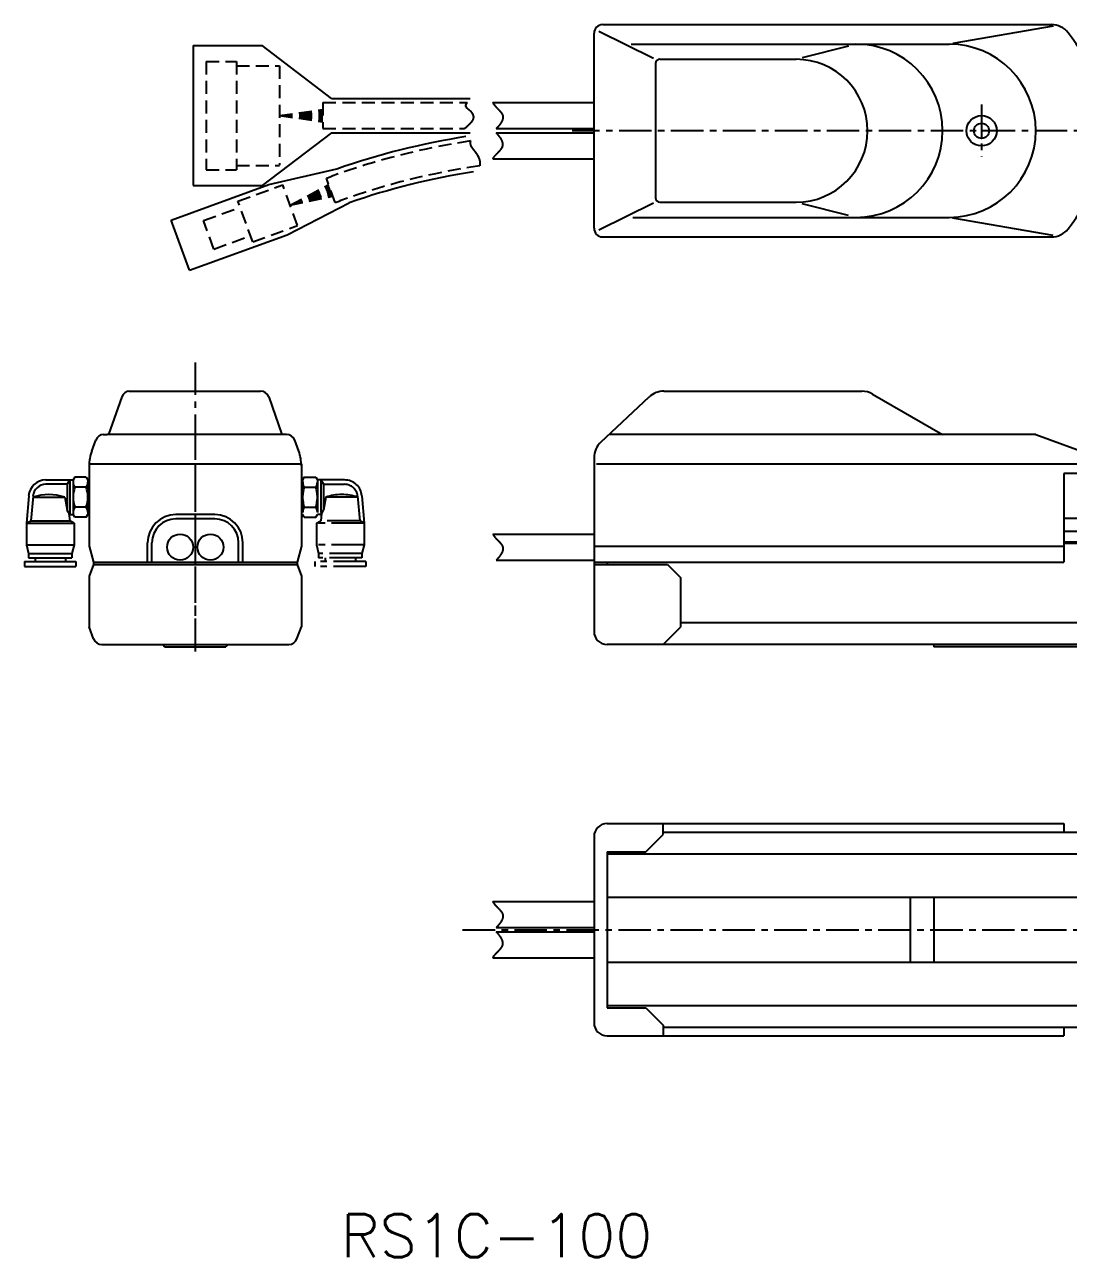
# Model space of a CAD drawing. Extents: x -763 to -203, y 197 to 499.
# Drawn here: x -763.3 to -522.3, y 197.1 to 481.7 of the extents above; entities that cross this region are included whole.
import ezdxf

# ---------------------------------------------------------------- set-up
doc = ezdxf.new("R2010")
doc.units = 0
for name, pattern in [('CENTER', [12, 7.5, -1.5, 1.5, -1.5]), ('CONTINOUS', [0]), ('DASHED', [4.5, 3, -1.5]), ('PHANTOM', [15, 7.5, -1.5, 1.5, -1.5, 1.5, -1.5])]:
    doc.linetypes.add(name, pattern=pattern)
doc.layers.get('0').update_dxf_attribs({"linetype": 'CONTINUOUS'})
doc.layers.add('CENTER', color=1, linetype='CENTER')
doc.styles.get("Standard").update_dxf_attribs({"font": 'txt.shx'})

msp = doc.modelspace()

# ---------------------------------------------------------------- linework, layer by layer
at = {"color": 7, "linetype": 'CONTINOUS'}
for p, q in [((-629.81, 481.73), (-526.21, 481.73)), ((-525.78, 481.41), (-548.91, 477.39)), ((-631.81, 434.73), (-631.81, 479.73)), ((-618.04, 473.93), (-630.66, 480.15)), ((-724.41, 476.89), (-724.41, 444.57)), ((-724.41, 476.89), (-708.41, 476.89)), ((-692.41, 464.69), (-708.41, 476.89)), ((-623.21, 477.23), (-549.79, 477.23)), ((-573.02, 476.8), (-583.73, 474.08)), ((-617.63, 472.73), (-617.63, 441.73)), ((-616.63, 473.73), (-585.13, 473.73)), ((-692.41, 464.69), (-660.41, 464.69)), ((-655.17, 463.73), (-631.81, 463.73)), ((-692.41, 456.77), (-708.41, 444.57)), ((-692.41, 456.77), (-660.41, 456.77)), ((-654.38, 457.73), (-631.81, 457.73)), ((-654.38, 456.73), (-631.81, 456.73)), ((-655.17, 450.73), (-631.81, 450.73)), ((-706.92, 444.81), (-691.2, 448.41)), ((-729.47, 436.6), (-706.92, 444.81)), ((-724.41, 444.57), (-708.41, 444.57)), ((-702.71, 433.24), (-688.35, 440.59)), ((-618.07, 440.51), (-630.66, 434.31)), ((-616.63, 440.73), (-585.13, 440.73)), ((-573.02, 437.66), (-583.73, 440.38)), ((-725.26, 425.03), (-729.47, 436.6)), ((-622.87, 437.23), (-549.79, 437.23)), ((-525.78, 433.05), (-548.91, 437.08)), ((-725.26, 425.03), (-702.71, 433.24)), ((-629.81, 432.73), (-526.21, 432.73)), ((-740.87, 395.78), (-743.9, 387.12)), ((-739.22, 397.12), (-708.82, 397.12)), ((-706.93, 395.78), (-703.9, 387.12)), ((-630.22, 385.38), (-619.07, 395.77)), ((-615.66, 397.12), (-569.97, 397.12)), ((-567.47, 396.45), (-551.31, 387.12)), ((-745.18, 387.12), (-744.26, 387.12)), ((-702.8, 387.12), (-744.26, 387.12)), ((-529.79, 387.12), (-628.35, 387.12)), ((-529.79, 387.12), (-516.28, 382.2)), ((-747.8, 383.28), (-746.88, 385.8)), ((-700, 383.28), (-700.92, 385.8)), ((-631.81, 381.72), (-631.81, 357.12)), ((-748.4, 380.35), (-699.4, 380.35)), ((-748.4, 380.35), (-748.4, 361.35)), ((-699.4, 380.35), (-699.4, 361.35)), ((-631.26, 380.35), (-516.06, 380.35)), ((-758.39, 376.62), (-752.1, 376.62)), ((-752.9, 376.62), (-753.48, 375.62)), ((-752.9, 376.62), (-752.9, 368.62)), ((-751.74, 377.24), (-752.1, 376.62)), ((-752.1, 376.62), (-752.1, 368.62)), ((-749.06, 377.24), (-751.74, 377.24)), ((-749.06, 377.24), (-748.7, 376.62)), ((-748.4, 376.62), (-748.7, 376.62)), ((-748.7, 376.62), (-748.7, 368.62)), ((-523.31, 378.12), (-523.31, 357.62)), ((-330.81, 378.12), (-523.31, 378.12)), ((-762.37, 372.95), (-762.9, 366.62)), ((-761.37, 372.89), (-761.9, 367.2)), ((-753.48, 375.62), (-758.39, 375.62)), ((-753.48, 375.62), (-753.48, 369.62)), ((-749.06, 374.93), (-751.74, 374.93)), ((-761.4, 372.62), (-754.05, 372.62)), ((-754.05, 372.62), (-753.48, 369.62)), ((-749.06, 370.31), (-751.74, 370.31)), ((-762.9, 366.62), (-761.9, 367.2)), ((-761.9, 367.2), (-752.9, 367.2)), ((-752.9, 368.62), (-753.48, 369.62)), ((-753.06, 368.89), (-752.9, 367.2)), ((-752.9, 368.62), (-752.1, 368.62)), ((-751.9, 366.62), (-752.9, 367.2)), ((-751.74, 368), (-752.1, 368.62)), ((-749.06, 368), (-751.74, 368)), ((-749.06, 368), (-748.7, 368.62)), ((-748.4, 368.62), (-748.7, 368.62)), ((-719.4, 368.62), (-728.4, 368.62)), ((-719.4, 367.62), (-728.4, 367.62)), ((-523.31, 367.82), (-330.81, 367.82)), ((-762.9, 366.62), (-751.9, 366.62)), ((-762.9, 366.62), (-762.9, 361.62)), ((-751.9, 366.62), (-751.9, 361.62)), ((-523.31, 364.82), (-330.81, 364.82)), ((-762.9, 361.62), (-751.9, 361.62)), ((-762.9, 361.62), (-762.4, 359.62)), ((-751.9, 361.62), (-752.4, 359.62)), ((-734.9, 357.62), (-734.9, 362.12)), ((-733.9, 357.62), (-733.9, 362.12)), ((-713.9, 357.62), (-713.9, 362.12)), ((-712.9, 357.62), (-712.9, 362.12)), ((-655.17, 364.12), (-631.81, 364.12)), ((-655.17, 364.12), (-631.81, 364.12)), ((-523.31, 362.32), (-330.81, 362.32)), ((-523.31, 362.03), (-330.81, 362.03)), ((-762.4, 359.62), (-752.4, 359.62)), ((-762.4, 359.62), (-762.4, 358.62)), ((-762.4, 358.62), (-752.4, 358.62)), ((-760.9, 358.62), (-760.9, 357.82)), ((-753.9, 358.62), (-753.9, 357.82)), ((-752.4, 359.62), (-752.4, 358.62)), ((-748.4, 361.35), (-747.4, 357.62)), ((-748.4, 361.35), (-747.4, 357.62)), ((-699.4, 361.35), (-700.4, 357.62)), ((-699.4, 361.35), (-700.4, 357.62)), ((-631.81, 361.35), (-523.31, 361.35)), ((-763.3, 357.82), (-751.5, 357.82)), ((-763.3, 357.82), (-763.3, 356.62)), ((-763.3, 356.62), (-751.5, 356.62)), ((-751.5, 357.82), (-751.5, 356.62)), ((-747.4, 357.12), (-748.4, 354.37)), ((-747.4, 357.62), (-700.4, 357.62)), ((-747.4, 357.62), (-747.4, 357.12)), ((-747.4, 357.12), (-700.4, 357.12)), ((-700.4, 357.62), (-700.4, 357.12)), ((-700.4, 357.12), (-699.4, 354.37)), ((-654.38, 358.12), (-631.81, 358.12)), ((-654.38, 358.12), (-631.81, 358.12)), ((-631.81, 357.62), (-523.31, 357.62)), ((-631.81, 357.12), (-631.81, 341.62)), ((-631.81, 357.12), (-614.81, 357.12)), ((-628.81, 357.62), (-628.81, 357.12)), ((-614.81, 357.12), (-611.81, 354.12)), ((-748.4, 354.37), (-748.4, 342.74)), ((-699.4, 354.37), (-699.4, 342.74)), ((-611.81, 354.12), (-611.81, 342.62)), ((-747.38, 339.93), (-748.4, 342.74)), ((-700.42, 339.93), (-699.4, 342.74)), ((-615.81, 338.62), (-611.81, 342.62)), ((-330.81, 343.62), (-611.81, 343.62)), ((-745.5, 338.62), (-702.3, 338.62)), ((-731, 338.12), (-731.4, 338.52)), ((-731, 338.12), (-716.8, 338.12)), ((-716.4, 338.52), (-716.8, 338.12)), ((-716.4, 338.62), (-716.4, 338.52)), ((-330.81, 338.62), (-628.81, 338.62)), ((-553.31, 338.64), (-553.31, 338.12)), ((-318.31, 338.12), (-553.31, 338.12)), ((-628.81, 297.28), (-523.31, 297.28)), ((-615.81, 294.78), (-615.81, 297.28)), ((-523.31, 297.28), (-523.31, 295.28)), ((-631.81, 294.28), (-631.81, 251.28)), ((-619.81, 290.78), (-615.81, 294.78)), ((-615.81, 295.28), (-330.81, 295.28)), ((-611.81, 295.28), (-330.81, 295.28)), ((-628.81, 290.78), (-628.81, 254.78)), ((-628.81, 290.78), (-619.81, 290.78)), ((-628.81, 290.28), (-318.31, 290.28)), ((-655.17, 279.28), (-631.81, 279.28)), ((-628.81, 280.28), (-318.31, 280.28)), ((-628.81, 280.28), (-628.81, 265.28)), ((-558.81, 280.28), (-558.81, 265.28)), ((-553.31, 280.28), (-553.31, 265.28)), ((-654.38, 273.28), (-631.81, 273.28)), ((-654.38, 272.28), (-631.81, 272.28)), ((-655.17, 266.28), (-631.81, 266.28)), ((-628.81, 265.28), (-318.31, 265.28)), ((-628.81, 255.28), (-318.31, 255.28)), ((-628.81, 254.78), (-619.81, 254.78)), ((-619.81, 254.78), (-615.81, 250.78)), ((-615.81, 250.78), (-615.81, 248.28)), ((-628.81, 248.28), (-611.81, 248.28)), ((-615.81, 250.28), (-330.81, 250.28)), ((-611.81, 250.28), (-330.81, 250.28)), ((-611.81, 248.28), (-523.31, 248.28)), ((-523.31, 250.28), (-523.31, 248.28))]:
    msp.add_line(p, q, dxfattribs=at)
at = {"color": 3, "linetype": 'DASHED'}
for p, q in [((-721.41, 473.23), (-721.41, 448.23)), ((-721.41, 473.23), (-714.41, 473.23)), ((-714.41, 473.23), (-714.41, 448.23)), ((-714.41, 472.23), (-704.41, 472.23)), ((-704.41, 472.23), (-704.41, 449.27)), ((-704.41, 460.73), (-694.41, 462.14)), ((-704.41, 460.73), (-694.41, 461.78)), ((-704.41, 460.73), (-694.41, 461.43)), ((-704.41, 460.73), (-694.41, 461.08)), ((-694.41, 463.73), (-661.14, 463.73)), ((-694.41, 463.73), (-694.41, 457.73)), ((-704.41, 460.73), (-694.41, 460.73)), ((-704.41, 460.73), (-694.41, 459.68)), ((-704.41, 460.73), (-694.41, 460.03)), ((-704.41, 460.73), (-694.41, 460.38)), ((-704.41, 460.73), (-694.41, 459.33)), ((-694.41, 457.73), (-661.7, 457.73)), ((-721.41, 448.23), (-714.41, 448.23)), ((-714.41, 449.23), (-704.41, 449.23)), ((-714.04, 440.99), (-703.7, 444.75)), ((-700.28, 435.35), (-703.7, 444.75)), ((-701.99, 440.05), (-693.08, 444.79)), ((-701.99, 440.05), (-692.96, 444.46)), ((-701.99, 440.05), (-692.84, 444.13)), ((-693.62, 446.29), (-692.52, 446.69)), ((-691.57, 440.65), (-693.62, 446.29)), ((-701.99, 440.05), (-692.72, 443.8)), ((-701.99, 440.05), (-692.6, 443.47)), ((-701.99, 440.05), (-692.48, 443.14)), ((-701.99, 440.05), (-692.36, 442.81)), ((-701.99, 440.05), (-692.24, 442.48)), ((-701.99, 440.05), (-692.12, 442.15)), ((-721.98, 436.5), (-713.53, 439.58)), ((-710.62, 431.59), (-714.04, 440.99)), ((-691.57, 440.65), (-690.47, 441.05)), ((-719.59, 429.92), (-721.98, 436.5)), ((-719.59, 429.92), (-711.13, 433)), ((-710.62, 431.59), (-700.28, 435.35))]:
    msp.add_line(p, q, dxfattribs=at)
at = {"color": 3, "linetype": 'PHANTOM'}
for p, q in [((-699.4, 376.62), (-699.1, 376.62)), ((-698.74, 377.24), (-699.1, 376.62)), ((-699.1, 376.62), (-699.1, 368.62)), ((-698.74, 377.24), (-696.06, 377.24)), ((-696.06, 377.24), (-695.7, 376.62)), ((-689.41, 376.62), (-695.7, 376.62)), ((-695.7, 376.62), (-695.7, 368.62)), ((-694.9, 376.62), (-694.32, 375.62)), ((-694.9, 376.62), (-694.9, 368.62)), ((-698.74, 374.93), (-696.06, 374.93)), ((-694.32, 375.62), (-694.32, 369.62)), ((-694.32, 375.62), (-689.41, 375.62)), ((-686.42, 372.89), (-685.9, 367.2)), ((-685.43, 372.95), (-684.9, 366.62)), ((-698.74, 370.31), (-696.06, 370.31)), ((-693.75, 372.62), (-694.32, 369.62)), ((-686.4, 372.62), (-693.75, 372.62)), ((-699.4, 368.62), (-699.1, 368.62)), ((-698.74, 368), (-699.1, 368.62)), ((-698.74, 368), (-696.06, 368)), ((-696.06, 368), (-695.7, 368.62)), ((-695.9, 366.62), (-694.9, 367.2)), ((-694.9, 368.62), (-695.7, 368.62)), ((-694.9, 368.62), (-694.32, 369.62)), ((-694.74, 368.89), (-694.9, 367.2)), ((-685.9, 367.2), (-694.9, 367.2)), ((-684.9, 366.62), (-685.9, 367.2)), ((-684.9, 366.62), (-695.9, 366.62)), ((-695.9, 366.62), (-695.9, 361.62)), ((-684.9, 366.62), (-684.9, 361.62)), ((-684.9, 361.62), (-695.9, 361.62)), ((-695.9, 361.62), (-695.4, 359.62)), ((-684.9, 361.62), (-685.4, 359.62)), ((-685.4, 359.62), (-695.4, 359.62)), ((-695.4, 359.62), (-695.4, 358.62)), ((-685.4, 358.62), (-695.4, 358.62)), ((-693.9, 358.62), (-693.9, 357.82)), ((-686.9, 358.62), (-686.9, 357.82)), ((-685.4, 359.62), (-685.4, 358.62)), ((-696.3, 357.82), (-696.3, 356.62)), ((-684.5, 357.82), (-696.3, 357.82)), ((-684.5, 356.62), (-696.3, 356.62)), ((-684.5, 357.82), (-684.5, 356.62))]:
    msp.add_line(p, q, dxfattribs=at)
at = {"color": 7}
for points in [[(-661.14, 463.73, 0), (-661.15, 463.71, 0), (-661.17, 463.69, 0), (-661.19, 463.67, 0), (-661.2, 463.65, 0), (-661.22, 463.63, 0), (-661.24, 463.61, 0), (-661.25, 463.58, 0), (-661.27, 463.56, 0), (-661.28, 463.54, 0), (-661.3, 463.51, 0), (-661.31, 463.49, 0), (-661.33, 463.47, 0), (-661.34, 463.44, 0), (-661.35, 463.42, 0), (-661.36, 463.4, 0), (-661.38, 463.37, 0), (-661.39, 463.35, 0), (-661.4, 463.32, 0), (-661.41, 463.3, 0), (-661.42, 463.27, 0), (-661.43, 463.25, 0), (-661.43, 463.22, 0), (-661.44, 463.2, 0), (-661.45, 463.18, 0), (-661.45, 463.15, 0), (-661.46, 463.13, 0), (-661.46, 463.1, 0), (-661.46, 463.08, 0), (-661.47, 463.06, 0), (-661.47, 463.03, 0), (-661.47, 463.01, 0), (-661.46, 462.99, 0), (-661.46, 462.96, 0), (-661.46, 462.94, 0), (-661.45, 462.92, 0), (-661.45, 462.9, 0), (-661.44, 462.88, 0), (-661.43, 462.86, 0), (-661.43, 462.83, 0), (-661.42, 462.81, 0), (-661.41, 462.79, 0), (-661.4, 462.77, 0), (-661.39, 462.75, 0), (-661.37, 462.73, 0), (-661.36, 462.71, 0), (-661.35, 462.69, 0), (-661.33, 462.67, 0), (-661.32, 462.65, 0), (-661.3, 462.63, 0), (-661.29, 462.62, 0), (-661.27, 462.6, 0), (-661.25, 462.58, 0), (-661.24, 462.56, 0), (-661.22, 462.54, 0), (-661.2, 462.52, 0), (-661.18, 462.5, 0), (-661.16, 462.49, 0), (-661.14, 462.47, 0), (-661.12, 462.45, 0), (-661.1, 462.43, 0), (-661.08, 462.41, 0), (-661.05, 462.39, 0), (-661.03, 462.38, 0), (-661.01, 462.36, 0), (-660.99, 462.34, 0), (-660.97, 462.32, 0), (-660.94, 462.3, 0), (-660.92, 462.29, 0), (-660.9, 462.27, 0), (-660.88, 462.25, 0), (-660.85, 462.23, 0), (-660.83, 462.21, 0), (-660.8, 462.19, 0), (-660.78, 462.18, 0), (-660.76, 462.16, 0), (-660.74, 462.14, 0), (-660.71, 462.12, 0), (-660.69, 462.1, 0), (-660.67, 462.08, 0), (-660.64, 462.06, 0), (-660.62, 462.04, 0), (-660.6, 462.02, 0), (-660.58, 462, 0), (-660.55, 461.98, 0), (-660.53, 461.96, 0), (-660.51, 461.94, 0), (-660.49, 461.92, 0), (-660.47, 461.9, 0), (-660.44, 461.88, 0), (-660.42, 461.86, 0), (-660.4, 461.84, 0), (-660.38, 461.82, 0), (-660.36, 461.8, 0), (-660.34, 461.78, 0), (-660.32, 461.76, 0), (-660.3, 461.74, 0), (-660.28, 461.72, 0), (-660.26, 461.69, 0), (-660.24, 461.67, 0), (-660.23, 461.65, 0), (-660.21, 461.63, 0), (-660.19, 461.61, 0), (-660.17, 461.59, 0), (-660.15, 461.56, 0), (-660.14, 461.54, 0), (-660.12, 461.52, 0), (-660.1, 461.5, 0), (-660.09, 461.47, 0), (-660.07, 461.45, 0), (-660.05, 461.43, 0), (-660.04, 461.41, 0), (-660.02, 461.38, 0), (-660.01, 461.36, 0), (-659.99, 461.34, 0), (-659.98, 461.32, 0), (-659.96, 461.29, 0), (-659.95, 461.27, 0), (-659.93, 461.25, 0), (-659.92, 461.22, 0), (-659.91, 461.2, 0), (-659.89, 461.18, 0), (-659.88, 461.15, 0), (-659.87, 461.13, 0), (-659.86, 461.11, 0), (-659.85, 461.08, 0), (-659.84, 461.06, 0), (-659.83, 461.04, 0), (-659.82, 461.01, 0), (-659.8, 460.99, 0), (-659.79, 460.96, 0), (-659.78, 460.94, 0), (-659.78, 460.92, 0), (-659.77, 460.89, 0), (-659.76, 460.87, 0), (-659.75, 460.85, 0), (-659.74, 460.82, 0), (-659.74, 460.8, 0), (-659.73, 460.77, 0), (-659.72, 460.75, 0), (-659.72, 460.73, 0), (-659.71, 460.7, 0), (-659.71, 460.68, 0), (-659.7, 460.65, 0), (-659.7, 460.63, 0), (-659.69, 460.61, 0), (-659.69, 460.58, 0), (-659.68, 460.56, 0), (-659.68, 460.53, 0), (-659.68, 460.51, 0), (-659.68, 460.49, 0), (-659.67, 460.46, 0), (-659.67, 460.44, 0), (-659.67, 460.41, 0), (-659.67, 460.39, 0), (-659.67, 460.37, 0), (-659.67, 460.34, 0), (-659.67, 460.32, 0), (-659.67, 460.29, 0), (-659.68, 460.27, 0), (-659.68, 460.25, 0), (-659.68, 460.22, 0), (-659.68, 460.2, 0), (-659.69, 460.18, 0), (-659.69, 460.15, 0), (-659.7, 460.13, 0), (-659.7, 460.1, 0), (-659.71, 460.08, 0), (-659.71, 460.06, 0), (-659.72, 460.04, 0), (-659.72, 460.01, 0), (-659.73, 459.99, 0), (-659.74, 459.96, 0), (-659.75, 459.94, 0), (-659.75, 459.92, 0), (-659.76, 459.89, 0), (-659.77, 459.87, 0), (-659.78, 459.85, 0), (-659.79, 459.83, 0), (-659.8, 459.8, 0), (-659.81, 459.78, 0), (-659.82, 459.76, 0), (-659.83, 459.74, 0), (-659.84, 459.71, 0), (-659.85, 459.69, 0), (-659.86, 459.67, 0), (-659.88, 459.64, 0), (-659.89, 459.62, 0), (-659.9, 459.6, 0), (-659.91, 459.58, 0), (-659.93, 459.55, 0), (-659.94, 459.53, 0), (-659.95, 459.51, 0), (-659.97, 459.49, 0), (-659.98, 459.46, 0), (-659.99, 459.44, 0), (-660.01, 459.42, 0), (-660.02, 459.4, 0), (-660.04, 459.38, 0), (-660.05, 459.36, 0), (-660.07, 459.33, 0), (-660.09, 459.31, 0), (-660.1, 459.29, 0), (-660.12, 459.27, 0), (-660.13, 459.25, 0), (-660.15, 459.23, 0), (-660.17, 459.2, 0), (-660.18, 459.18, 0), (-660.2, 459.16, 0), (-660.22, 459.14, 0), (-660.24, 459.12, 0), (-660.25, 459.1, 0), (-660.27, 459.08, 0), (-660.29, 459.06, 0), (-660.31, 459.04, 0), (-660.33, 459.02, 0), (-660.34, 459, 0), (-660.36, 458.98, 0), (-660.38, 458.95, 0), (-660.4, 458.94, 0), (-660.42, 458.92, 0), (-660.43, 458.89, 0), (-660.45, 458.88, 0), (-660.47, 458.86, 0), (-660.49, 458.83, 0), (-660.51, 458.81, 0), (-660.53, 458.8, 0), (-660.55, 458.78, 0), (-660.57, 458.76, 0), (-660.59, 458.74, 0), (-660.61, 458.72, 0), (-660.62, 458.7, 0), (-660.64, 458.68, 0), (-660.66, 458.66, 0), (-660.68, 458.64, 0), (-660.7, 458.62, 0), (-660.72, 458.6, 0), (-660.74, 458.58, 0), (-660.76, 458.57, 0), (-660.78, 458.55, 0), (-660.8, 458.53, 0), (-660.82, 458.51, 0), (-660.84, 458.49, 0), (-660.86, 458.48, 0), (-660.88, 458.46, 0), (-660.89, 458.44, 0), (-660.91, 458.42, 0), (-660.93, 458.4, 0), (-660.95, 458.39, 0), (-660.97, 458.37, 0), (-660.99, 458.35, 0), (-661.01, 458.33, 0), (-661.03, 458.32, 0), (-661.05, 458.3, 0), (-661.07, 458.28, 0), (-661.08, 458.26, 0), (-661.1, 458.25, 0), (-661.12, 458.23, 0), (-661.14, 458.21, 0), (-661.16, 458.2, 0), (-661.18, 458.18, 0), (-661.2, 458.16, 0), (-661.22, 458.14, 0), (-661.24, 458.13, 0), (-661.25, 458.11, 0), (-661.27, 458.1, 0), (-661.29, 458.08, 0), (-661.31, 458.06, 0), (-661.33, 458.04, 0), (-661.35, 458.03, 0), (-661.37, 458.01, 0), (-661.39, 458, 0), (-661.41, 457.98, 0), (-661.43, 457.96, 0), (-661.45, 457.94, 0), (-661.47, 457.93, 0), (-661.49, 457.91, 0), (-661.5, 457.89, 0), (-661.52, 457.88, 0), (-661.54, 457.86, 0), (-661.56, 457.85, 0), (-661.58, 457.83, 0), (-661.6, 457.81, 0), (-661.62, 457.8, 0), (-661.64, 457.78, 0), (-661.66, 457.76, 0), (-661.68, 457.75, 0), (-661.7, 457.73, 0)], [(-655.17, 463.73, 0), (-655.15, 463.69, 0), (-655.13, 463.65, 0), (-655.11, 463.61, 0), (-655.08, 463.57, 0), (-655.06, 463.53, 0), (-655.04, 463.49, 0), (-655.01, 463.45, 0), (-654.99, 463.41, 0), (-654.96, 463.38, 0), (-654.94, 463.34, 0), (-654.91, 463.3, 0), (-654.88, 463.26, 0), (-654.86, 463.22, 0), (-654.83, 463.19, 0), (-654.8, 463.15, 0), (-654.77, 463.11, 0), (-654.74, 463.07, 0), (-654.71, 463.04, 0), (-654.68, 463, 0), (-654.65, 462.96, 0), (-654.62, 462.93, 0), (-654.58, 462.89, 0), (-654.55, 462.85, 0), (-654.52, 462.82, 0), (-654.49, 462.78, 0), (-654.45, 462.75, 0), (-654.42, 462.71, 0), (-654.39, 462.68, 0), (-654.35, 462.64, 0), (-654.32, 462.61, 0), (-654.29, 462.57, 0), (-654.25, 462.53, 0), (-654.22, 462.5, 0), (-654.18, 462.46, 0), (-654.15, 462.43, 0), (-654.12, 462.39, 0), (-654.08, 462.36, 0), (-654.05, 462.32, 0), (-654.01, 462.29, 0), (-653.98, 462.25, 0), (-653.95, 462.22, 0), (-653.91, 462.19, 0), (-653.88, 462.15, 0), (-653.84, 462.12, 0), (-653.81, 462.08, 0), (-653.78, 462.05, 0), (-653.74, 462.01, 0), (-653.71, 461.98, 0), (-653.68, 461.94, 0), (-653.64, 461.91, 0), (-653.61, 461.88, 0), (-653.58, 461.84, 0), (-653.55, 461.81, 0), (-653.52, 461.77, 0), (-653.49, 461.74, 0), (-653.46, 461.7, 0), (-653.43, 461.67, 0), (-653.4, 461.63, 0), (-653.37, 461.6, 0), (-653.34, 461.56, 0), (-653.32, 461.53, 0), (-653.29, 461.49, 0), (-653.26, 461.46, 0), (-653.24, 461.42, 0), (-653.21, 461.38, 0), (-653.18, 461.35, 0), (-653.16, 461.31, 0), (-653.14, 461.28, 0), (-653.12, 461.24, 0), (-653.09, 461.21, 0), (-653.07, 461.17, 0), (-653.05, 461.13, 0), (-653.03, 461.1, 0), (-653.01, 461.06, 0), (-653, 461.02, 0), (-652.98, 460.99, 0), (-652.96, 460.95, 0), (-652.95, 460.91, 0), (-652.93, 460.88, 0), (-652.92, 460.84, 0), (-652.91, 460.8, 0), (-652.9, 460.76, 0), (-652.89, 460.73, 0), (-652.88, 460.69, 0), (-652.87, 460.65, 0), (-652.86, 460.61, 0), (-652.86, 460.57, 0), (-652.85, 460.53, 0), (-652.85, 460.49, 0), (-652.85, 460.45, 0), (-652.84, 460.41, 0), (-652.84, 460.37, 0), (-652.85, 460.33, 0), (-652.85, 460.29, 0), (-652.85, 460.25, 0), (-652.85, 460.21, 0), (-652.86, 460.17, 0), (-652.86, 460.13, 0), (-652.87, 460.09, 0), (-652.88, 460.05, 0), (-652.89, 460, 0), (-652.9, 459.96, 0), (-652.91, 459.92, 0), (-652.92, 459.88, 0), (-652.93, 459.84, 0), (-652.95, 459.8, 0), (-652.96, 459.75, 0), (-652.98, 459.71, 0), (-652.99, 459.67, 0), (-653.01, 459.63, 0), (-653.02, 459.59, 0), (-653.04, 459.54, 0), (-653.06, 459.5, 0), (-653.08, 459.46, 0), (-653.1, 459.42, 0), (-653.12, 459.38, 0), (-653.14, 459.33, 0), (-653.17, 459.29, 0), (-653.19, 459.25, 0), (-653.21, 459.21, 0), (-653.24, 459.17, 0), (-653.26, 459.12, 0), (-653.28, 459.08, 0), (-653.31, 459.04, 0), (-653.34, 459, 0), (-653.36, 458.96, 0), (-653.39, 458.92, 0), (-653.42, 458.88, 0), (-653.44, 458.84, 0), (-653.47, 458.8, 0), (-653.5, 458.76, 0), (-653.53, 458.72, 0), (-653.56, 458.68, 0), (-653.59, 458.64, 0), (-653.62, 458.6, 0), (-653.65, 458.56, 0), (-653.68, 458.52, 0), (-653.71, 458.48, 0), (-653.74, 458.44, 0), (-653.77, 458.4, 0), (-653.8, 458.36, 0), (-653.84, 458.32, 0), (-653.87, 458.29, 0), (-653.9, 458.25, 0), (-653.93, 458.21, 0), (-653.96, 458.18, 0), (-654, 458.14, 0), (-654.03, 458.1, 0), (-654.06, 458.07, 0), (-654.09, 458.03, 0), (-654.12, 458, 0), (-654.16, 457.96, 0), (-654.19, 457.93, 0), (-654.22, 457.89, 0), (-654.25, 457.86, 0), (-654.29, 457.83, 0), (-654.32, 457.8, 0), (-654.35, 457.76, 0), (-654.38, 457.73, 0)], [(-655.17, 450.73, 0), (-655.15, 450.77, 0), (-655.13, 450.81, 0), (-655.11, 450.85, 0), (-655.08, 450.89, 0), (-655.06, 450.93, 0), (-655.04, 450.97, 0), (-655.01, 451.01, 0), (-654.99, 451.05, 0), (-654.96, 451.09, 0), (-654.94, 451.12, 0), (-654.91, 451.16, 0), (-654.88, 451.2, 0), (-654.86, 451.24, 0), (-654.83, 451.28, 0), (-654.8, 451.31, 0), (-654.77, 451.35, 0), (-654.74, 451.39, 0), (-654.71, 451.42, 0), (-654.68, 451.46, 0), (-654.65, 451.5, 0), (-654.62, 451.53, 0), (-654.58, 451.57, 0), (-654.55, 451.61, 0), (-654.52, 451.64, 0), (-654.49, 451.68, 0), (-654.45, 451.71, 0), (-654.42, 451.75, 0), (-654.39, 451.79, 0), (-654.35, 451.82, 0), (-654.32, 451.86, 0), (-654.29, 451.89, 0), (-654.25, 451.93, 0), (-654.22, 451.96, 0), (-654.18, 452, 0), (-654.15, 452.03, 0), (-654.12, 452.07, 0), (-654.08, 452.1, 0), (-654.05, 452.14, 0), (-654.01, 452.17, 0), (-653.98, 452.21, 0), (-653.95, 452.24, 0), (-653.91, 452.27, 0), (-653.88, 452.31, 0), (-653.84, 452.34, 0), (-653.81, 452.38, 0), (-653.78, 452.41, 0), (-653.74, 452.45, 0), (-653.71, 452.48, 0), (-653.68, 452.52, 0), (-653.64, 452.55, 0), (-653.61, 452.59, 0), (-653.58, 452.62, 0), (-653.55, 452.65, 0), (-653.52, 452.69, 0), (-653.49, 452.73, 0), (-653.46, 452.76, 0), (-653.43, 452.79, 0), (-653.4, 452.83, 0), (-653.37, 452.86, 0), (-653.34, 452.9, 0), (-653.32, 452.93, 0), (-653.29, 452.97, 0), (-653.26, 453, 0), (-653.24, 453.04, 0), (-653.21, 453.07, 0), (-653.18, 453.11, 0), (-653.16, 453.15, 0), (-653.14, 453.18, 0), (-653.12, 453.22, 0), (-653.09, 453.25, 0), (-653.07, 453.29, 0), (-653.05, 453.33, 0), (-653.03, 453.36, 0), (-653.01, 453.4, 0), (-653, 453.44, 0), (-652.98, 453.47, 0), (-652.96, 453.51, 0), (-652.95, 453.55, 0), (-652.93, 453.58, 0), (-652.92, 453.62, 0), (-652.91, 453.66, 0), (-652.9, 453.7, 0), (-652.89, 453.74, 0), (-652.88, 453.77, 0), (-652.87, 453.81, 0), (-652.86, 453.85, 0), (-652.86, 453.89, 0), (-652.85, 453.93, 0), (-652.85, 453.97, 0), (-652.85, 454.01, 0), (-652.84, 454.05, 0), (-652.84, 454.09, 0), (-652.85, 454.13, 0), (-652.85, 454.17, 0), (-652.85, 454.21, 0), (-652.85, 454.25, 0), (-652.86, 454.29, 0), (-652.86, 454.33, 0), (-652.87, 454.37, 0), (-652.88, 454.42, 0), (-652.89, 454.46, 0), (-652.9, 454.5, 0), (-652.91, 454.54, 0), (-652.92, 454.58, 0), (-652.93, 454.62, 0), (-652.95, 454.67, 0), (-652.96, 454.71, 0), (-652.98, 454.75, 0), (-652.99, 454.79, 0), (-653.01, 454.83, 0), (-653.02, 454.88, 0), (-653.04, 454.92, 0), (-653.06, 454.96, 0), (-653.08, 455, 0), (-653.1, 455.04, 0), (-653.12, 455.08, 0), (-653.14, 455.13, 0), (-653.17, 455.17, 0), (-653.19, 455.21, 0), (-653.21, 455.25, 0), (-653.24, 455.29, 0), (-653.26, 455.34, 0), (-653.28, 455.38, 0), (-653.31, 455.42, 0), (-653.34, 455.46, 0), (-653.36, 455.5, 0), (-653.39, 455.54, 0), (-653.42, 455.58, 0), (-653.44, 455.62, 0), (-653.47, 455.67, 0), (-653.5, 455.7, 0), (-653.53, 455.75, 0), (-653.56, 455.79, 0), (-653.59, 455.82, 0), (-653.62, 455.87, 0), (-653.65, 455.9, 0), (-653.68, 455.94, 0), (-653.71, 455.98, 0), (-653.74, 456.02, 0), (-653.77, 456.06, 0), (-653.8, 456.1, 0), (-653.84, 456.14, 0), (-653.87, 456.17, 0), (-653.9, 456.21, 0), (-653.93, 456.25, 0), (-653.96, 456.29, 0), (-654, 456.32, 0), (-654.03, 456.36, 0), (-654.06, 456.39, 0), (-654.09, 456.43, 0), (-654.12, 456.46, 0), (-654.16, 456.5, 0), (-654.19, 456.53, 0), (-654.22, 456.57, 0), (-654.25, 456.6, 0), (-654.29, 456.63, 0), (-654.32, 456.67, 0), (-654.35, 456.7, 0), (-654.38, 456.73, 0)], [(-660.37, 454.88, 0), (-660.37, 454.85, 0), (-660.38, 454.82, 0), (-660.38, 454.79, 0), (-660.39, 454.76, 0), (-660.39, 454.74, 0), (-660.4, 454.71, 0), (-660.4, 454.68, 0), (-660.4, 454.65, 0), (-660.41, 454.62, 0), (-660.41, 454.59, 0), (-660.41, 454.56, 0), (-660.41, 454.54, 0), (-660.41, 454.51, 0), (-660.41, 454.48, 0), (-660.41, 454.45, 0), (-660.41, 454.42, 0), (-660.41, 454.39, 0), (-660.41, 454.37, 0), (-660.41, 454.34, 0), (-660.41, 454.31, 0), (-660.41, 454.28, 0), (-660.4, 454.25, 0), (-660.4, 454.23, 0), (-660.39, 454.2, 0), (-660.39, 454.17, 0), (-660.38, 454.14, 0), (-660.38, 454.12, 0), (-660.37, 454.09, 0), (-660.36, 454.06, 0), (-660.36, 454.04, 0), (-660.35, 454.01, 0), (-660.34, 453.99, 0), (-660.33, 453.96, 0), (-660.32, 453.93, 0), (-660.31, 453.91, 0), (-660.3, 453.88, 0), (-660.29, 453.85, 0), (-660.28, 453.83, 0), (-660.27, 453.8, 0), (-660.26, 453.78, 0), (-660.25, 453.75, 0), (-660.23, 453.73, 0), (-660.22, 453.7, 0), (-660.21, 453.68, 0), (-660.2, 453.65, 0), (-660.18, 453.63, 0), (-660.17, 453.6, 0), (-660.15, 453.58, 0), (-660.14, 453.55, 0), (-660.12, 453.53, 0), (-660.11, 453.5, 0), (-660.09, 453.48, 0), (-660.08, 453.46, 0), (-660.06, 453.43, 0), (-660.04, 453.41, 0), (-660.03, 453.38, 0), (-660.01, 453.36, 0), (-660, 453.34, 0), (-659.98, 453.31, 0), (-659.96, 453.29, 0), (-659.95, 453.26, 0), (-659.93, 453.24, 0), (-659.91, 453.22, 0), (-659.89, 453.19, 0), (-659.87, 453.17, 0), (-659.86, 453.15, 0), (-659.84, 453.12, 0), (-659.82, 453.1, 0), (-659.8, 453.07, 0), (-659.78, 453.05, 0), (-659.77, 453.03, 0), (-659.75, 453, 0), (-659.73, 452.98, 0), (-659.71, 452.96, 0), (-659.69, 452.93, 0), (-659.67, 452.91, 0), (-659.66, 452.89, 0), (-659.64, 452.86, 0), (-659.62, 452.84, 0), (-659.6, 452.82, 0), (-659.58, 452.79, 0), (-659.56, 452.77, 0), (-659.54, 452.75, 0), (-659.53, 452.72, 0), (-659.51, 452.7, 0), (-659.49, 452.68, 0), (-659.47, 452.65, 0), (-659.45, 452.63, 0), (-659.44, 452.61, 0), (-659.42, 452.58, 0), (-659.4, 452.56, 0), (-659.38, 452.54, 0), (-659.36, 452.51, 0), (-659.35, 452.49, 0), (-659.33, 452.47, 0), (-659.31, 452.44, 0), (-659.29, 452.42, 0), (-659.27, 452.39, 0), (-659.26, 452.37, 0), (-659.24, 452.35, 0), (-659.22, 452.32, 0), (-659.21, 452.3, 0), (-659.19, 452.28, 0), (-659.17, 452.25, 0), (-659.15, 452.23, 0), (-659.14, 452.21, 0), (-659.12, 452.18, 0), (-659.1, 452.16, 0), (-659.09, 452.13, 0), (-659.07, 452.11, 0), (-659.05, 452.09, 0), (-659.03, 452.06, 0), (-659.02, 452.04, 0), (-659, 452.02, 0), (-658.99, 451.99, 0), (-658.97, 451.97, 0), (-658.95, 451.94, 0), (-658.94, 451.92, 0), (-658.92, 451.9, 0), (-658.91, 451.87, 0), (-658.89, 451.85, 0), (-658.88, 451.82, 0), (-658.86, 451.8, 0), (-658.84, 451.78, 0), (-658.83, 451.75, 0), (-658.81, 451.73, 0), (-658.8, 451.7, 0), (-658.78, 451.68, 0), (-658.77, 451.65, 0), (-658.75, 451.63, 0), (-658.74, 451.61, 0), (-658.73, 451.58, 0), (-658.71, 451.56, 0), (-658.7, 451.53, 0), (-658.68, 451.51, 0), (-658.67, 451.48, 0), (-658.66, 451.46, 0), (-658.64, 451.43, 0), (-658.63, 451.41, 0), (-658.62, 451.38, 0), (-658.6, 451.36, 0), (-658.59, 451.33, 0), (-658.58, 451.31, 0), (-658.56, 451.28, 0), (-658.55, 451.26, 0), (-658.54, 451.23, 0), (-658.53, 451.21, 0), (-658.51, 451.18, 0), (-658.5, 451.16, 0), (-658.49, 451.13, 0), (-658.48, 451.11, 0), (-658.47, 451.08, 0), (-658.46, 451.06, 0), (-658.45, 451.03, 0), (-658.44, 451, 0), (-658.42, 450.98, 0), (-658.41, 450.95, 0), (-658.4, 450.93, 0), (-658.39, 450.9, 0), (-658.38, 450.88, 0), (-658.38, 450.85, 0), (-658.37, 450.82, 0), (-658.36, 450.8, 0), (-658.35, 450.77, 0), (-658.34, 450.74, 0), (-658.33, 450.72, 0), (-658.32, 450.69, 0), (-658.31, 450.67, 0), (-658.3, 450.64, 0), (-658.3, 450.61, 0), (-658.29, 450.58, 0), (-658.28, 450.56, 0), (-658.27, 450.53, 0), (-658.27, 450.5, 0), (-658.26, 450.48, 0), (-658.25, 450.45, 0), (-658.25, 450.42, 0), (-658.24, 450.39, 0), (-658.23, 450.37, 0), (-658.23, 450.34, 0), (-658.22, 450.31, 0), (-658.22, 450.29, 0), (-658.21, 450.26, 0), (-658.21, 450.23, 0), (-658.2, 450.2, 0), (-658.2, 450.17, 0), (-658.19, 450.15, 0), (-658.19, 450.12, 0), (-658.19, 450.09, 0), (-658.18, 450.06, 0), (-658.18, 450.03, 0), (-658.18, 450, 0), (-658.17, 449.98, 0), (-658.17, 449.95, 0), (-658.17, 449.92, 0), (-658.17, 449.89, 0), (-658.16, 449.86, 0), (-658.16, 449.83, 0), (-658.16, 449.81, 0), (-658.16, 449.78, 0), (-658.16, 449.75, 0), (-658.16, 449.72, 0), (-658.16, 449.69, 0), (-658.16, 449.66, 0), (-658.16, 449.63, 0), (-658.16, 449.61, 0), (-658.16, 449.58, 0), (-658.16, 449.55, 0), (-658.16, 449.52, 0), (-658.16, 449.49, 0), (-658.16, 449.46, 0), (-658.16, 449.43, 0), (-658.16, 449.41, 0), (-658.17, 449.38, 0), (-658.17, 449.35, 0), (-658.17, 449.32, 0), (-658.17, 449.29, 0), (-658.18, 449.26, 0), (-658.18, 449.24, 0), (-658.18, 449.21, 0), (-658.18, 449.18, 0), (-658.19, 449.15, 0), (-658.19, 449.12, 0)], [(-655.17, 364.12, 0), (-655.15, 364.08, 0), (-655.13, 364.04, 0), (-655.11, 364, 0), (-655.08, 363.96, 0), (-655.06, 363.92, 0), (-655.04, 363.88, 0), (-655.01, 363.84, 0), (-654.99, 363.8, 0), (-654.96, 363.76, 0), (-654.94, 363.72, 0), (-654.91, 363.69, 0), (-654.88, 363.65, 0), (-654.86, 363.61, 0), (-654.83, 363.57, 0), (-654.8, 363.54, 0), (-654.77, 363.5, 0), (-654.74, 363.46, 0), (-654.71, 363.42, 0), (-654.68, 363.39, 0), (-654.65, 363.35, 0), (-654.62, 363.31, 0), (-654.58, 363.28, 0), (-654.55, 363.24, 0), (-654.52, 363.21, 0), (-654.49, 363.17, 0), (-654.45, 363.13, 0), (-654.42, 363.1, 0), (-654.39, 363.06, 0), (-654.35, 363.03, 0), (-654.32, 362.99, 0), (-654.29, 362.96, 0), (-654.25, 362.92, 0), (-654.22, 362.89, 0), (-654.18, 362.85, 0), (-654.15, 362.82, 0), (-654.12, 362.78, 0), (-654.08, 362.75, 0), (-654.05, 362.71, 0), (-654.01, 362.68, 0), (-653.98, 362.64, 0), (-653.95, 362.61, 0), (-653.91, 362.57, 0), (-653.88, 362.54, 0), (-653.84, 362.5, 0), (-653.81, 362.47, 0), (-653.78, 362.44, 0), (-653.74, 362.4, 0), (-653.71, 362.37, 0), (-653.68, 362.33, 0), (-653.64, 362.3, 0), (-653.61, 362.26, 0), (-653.58, 362.23, 0), (-653.55, 362.19, 0), (-653.52, 362.16, 0), (-653.49, 362.12, 0), (-653.46, 362.09, 0), (-653.43, 362.05, 0), (-653.4, 362.02, 0), (-653.37, 361.98, 0), (-653.34, 361.95, 0), (-653.32, 361.91, 0), (-653.29, 361.88, 0), (-653.26, 361.84, 0), (-653.24, 361.81, 0), (-653.21, 361.77, 0), (-653.18, 361.74, 0), (-653.16, 361.7, 0), (-653.14, 361.67, 0), (-653.12, 361.63, 0), (-653.09, 361.59, 0), (-653.07, 361.56, 0), (-653.05, 361.52, 0), (-653.03, 361.49, 0), (-653.01, 361.45, 0), (-653, 361.41, 0), (-652.98, 361.38, 0), (-652.96, 361.34, 0), (-652.95, 361.3, 0), (-652.93, 361.26, 0), (-652.92, 361.23, 0), (-652.91, 361.19, 0), (-652.9, 361.15, 0), (-652.89, 361.11, 0), (-652.88, 361.07, 0), (-652.87, 361.04, 0), (-652.86, 361, 0), (-652.86, 360.96, 0), (-652.85, 360.92, 0), (-652.85, 360.88, 0), (-652.85, 360.84, 0), (-652.84, 360.8, 0), (-652.84, 360.76, 0), (-652.85, 360.72, 0), (-652.85, 360.68, 0), (-652.85, 360.64, 0), (-652.85, 360.6, 0), (-652.86, 360.56, 0), (-652.86, 360.52, 0), (-652.87, 360.47, 0), (-652.88, 360.43, 0), (-652.89, 360.39, 0), (-652.9, 360.35, 0), (-652.91, 360.31, 0), (-652.92, 360.27, 0), (-652.93, 360.23, 0), (-652.95, 360.18, 0), (-652.96, 360.14, 0), (-652.98, 360.1, 0), (-652.99, 360.06, 0), (-653.01, 360.01, 0), (-653.02, 359.97, 0), (-653.04, 359.93, 0), (-653.06, 359.89, 0), (-653.08, 359.85, 0), (-653.1, 359.81, 0), (-653.12, 359.76, 0), (-653.14, 359.72, 0), (-653.17, 359.68, 0), (-653.19, 359.64, 0), (-653.21, 359.6, 0), (-653.24, 359.55, 0), (-653.26, 359.51, 0), (-653.28, 359.47, 0), (-653.31, 359.43, 0), (-653.34, 359.39, 0), (-653.36, 359.35, 0), (-653.39, 359.31, 0), (-653.42, 359.26, 0), (-653.44, 359.22, 0), (-653.47, 359.18, 0), (-653.5, 359.14, 0), (-653.53, 359.1, 0), (-653.56, 359.06, 0), (-653.59, 359.02, 0), (-653.62, 358.98, 0), (-653.65, 358.94, 0), (-653.68, 358.9, 0), (-653.71, 358.87, 0), (-653.74, 358.83, 0), (-653.77, 358.79, 0), (-653.8, 358.75, 0), (-653.84, 358.71, 0), (-653.87, 358.68, 0), (-653.9, 358.64, 0), (-653.93, 358.6, 0), (-653.96, 358.56, 0), (-654, 358.53, 0), (-654.03, 358.49, 0), (-654.06, 358.45, 0), (-654.09, 358.42, 0), (-654.12, 358.38, 0), (-654.16, 358.35, 0), (-654.19, 358.32, 0), (-654.22, 358.28, 0), (-654.25, 358.25, 0), (-654.29, 358.21, 0), (-654.32, 358.18, 0), (-654.35, 358.15, 0), (-654.38, 358.12, 0)], [(-655.17, 364.12, 0), (-655.15, 364.08, 0), (-655.13, 364.04, 0), (-655.11, 364, 0), (-655.08, 363.96, 0), (-655.06, 363.92, 0), (-655.04, 363.88, 0), (-655.01, 363.84, 0), (-654.99, 363.8, 0), (-654.96, 363.76, 0), (-654.94, 363.72, 0), (-654.91, 363.69, 0), (-654.88, 363.65, 0), (-654.86, 363.61, 0), (-654.83, 363.57, 0), (-654.8, 363.54, 0), (-654.77, 363.5, 0), (-654.74, 363.46, 0), (-654.71, 363.42, 0), (-654.68, 363.39, 0), (-654.65, 363.35, 0), (-654.62, 363.31, 0), (-654.58, 363.28, 0), (-654.55, 363.24, 0), (-654.52, 363.21, 0), (-654.49, 363.17, 0), (-654.45, 363.13, 0), (-654.42, 363.1, 0), (-654.39, 363.06, 0), (-654.35, 363.03, 0), (-654.32, 362.99, 0), (-654.29, 362.96, 0), (-654.25, 362.92, 0), (-654.22, 362.89, 0), (-654.18, 362.85, 0), (-654.15, 362.82, 0), (-654.12, 362.78, 0), (-654.08, 362.75, 0), (-654.05, 362.71, 0), (-654.01, 362.68, 0), (-653.98, 362.64, 0), (-653.95, 362.61, 0), (-653.91, 362.57, 0), (-653.88, 362.54, 0), (-653.84, 362.5, 0), (-653.81, 362.47, 0), (-653.78, 362.44, 0), (-653.74, 362.4, 0), (-653.71, 362.37, 0), (-653.68, 362.33, 0), (-653.64, 362.3, 0), (-653.61, 362.26, 0), (-653.58, 362.23, 0), (-653.55, 362.19, 0), (-653.52, 362.16, 0), (-653.49, 362.12, 0), (-653.46, 362.09, 0), (-653.43, 362.05, 0), (-653.4, 362.02, 0), (-653.37, 361.98, 0), (-653.34, 361.95, 0), (-653.32, 361.91, 0), (-653.29, 361.88, 0), (-653.26, 361.84, 0), (-653.24, 361.81, 0), (-653.21, 361.77, 0), (-653.18, 361.74, 0), (-653.16, 361.7, 0), (-653.14, 361.67, 0), (-653.12, 361.63, 0), (-653.09, 361.59, 0), (-653.07, 361.56, 0), (-653.05, 361.52, 0), (-653.03, 361.49, 0), (-653.01, 361.45, 0), (-653, 361.41, 0), (-652.98, 361.38, 0), (-652.96, 361.34, 0), (-652.95, 361.3, 0), (-652.93, 361.26, 0), (-652.92, 361.23, 0), (-652.91, 361.19, 0), (-652.9, 361.15, 0), (-652.89, 361.11, 0), (-652.88, 361.07, 0), (-652.87, 361.04, 0), (-652.86, 361, 0), (-652.86, 360.96, 0), (-652.85, 360.92, 0), (-652.85, 360.88, 0), (-652.85, 360.84, 0), (-652.84, 360.8, 0), (-652.84, 360.76, 0), (-652.85, 360.72, 0), (-652.85, 360.68, 0), (-652.85, 360.64, 0), (-652.85, 360.6, 0), (-652.86, 360.56, 0), (-652.86, 360.52, 0), (-652.87, 360.47, 0), (-652.88, 360.43, 0), (-652.89, 360.39, 0), (-652.9, 360.35, 0), (-652.91, 360.31, 0), (-652.92, 360.27, 0), (-652.93, 360.23, 0), (-652.95, 360.18, 0), (-652.96, 360.14, 0), (-652.98, 360.1, 0), (-652.99, 360.06, 0), (-653.01, 360.01, 0), (-653.02, 359.97, 0), (-653.04, 359.93, 0), (-653.06, 359.89, 0), (-653.08, 359.85, 0), (-653.1, 359.81, 0), (-653.12, 359.76, 0), (-653.14, 359.72, 0), (-653.17, 359.68, 0), (-653.19, 359.64, 0), (-653.21, 359.6, 0), (-653.24, 359.55, 0), (-653.26, 359.51, 0), (-653.28, 359.47, 0), (-653.31, 359.43, 0), (-653.34, 359.39, 0), (-653.36, 359.35, 0), (-653.39, 359.31, 0), (-653.42, 359.26, 0), (-653.44, 359.22, 0), (-653.47, 359.18, 0), (-653.5, 359.14, 0), (-653.53, 359.1, 0), (-653.56, 359.06, 0), (-653.59, 359.02, 0), (-653.62, 358.98, 0), (-653.65, 358.94, 0), (-653.68, 358.9, 0), (-653.71, 358.87, 0), (-653.74, 358.83, 0), (-653.77, 358.79, 0), (-653.8, 358.75, 0), (-653.84, 358.71, 0), (-653.87, 358.68, 0), (-653.9, 358.64, 0), (-653.93, 358.6, 0), (-653.96, 358.56, 0), (-654, 358.53, 0), (-654.03, 358.49, 0), (-654.06, 358.45, 0), (-654.09, 358.42, 0), (-654.12, 358.38, 0), (-654.16, 358.35, 0), (-654.19, 358.32, 0), (-654.22, 358.28, 0), (-654.25, 358.25, 0), (-654.29, 358.21, 0), (-654.32, 358.18, 0), (-654.35, 358.15, 0), (-654.38, 358.12, 0)], [(-655.17, 279.29, 0), (-655.15, 279.24, 0), (-655.13, 279.2, 0), (-655.11, 279.16, 0), (-655.08, 279.12, 0), (-655.06, 279.08, 0), (-655.04, 279.05, 0), (-655.01, 279.01, 0), (-654.99, 278.97, 0), (-654.96, 278.93, 0), (-654.94, 278.89, 0), (-654.91, 278.85, 0), (-654.88, 278.81, 0), (-654.86, 278.78, 0), (-654.83, 278.74, 0), (-654.8, 278.7, 0), (-654.77, 278.67, 0), (-654.74, 278.63, 0), (-654.71, 278.59, 0), (-654.68, 278.55, 0), (-654.65, 278.52, 0), (-654.62, 278.48, 0), (-654.58, 278.44, 0), (-654.55, 278.41, 0), (-654.52, 278.37, 0), (-654.49, 278.34, 0), (-654.45, 278.3, 0), (-654.42, 278.26, 0), (-654.39, 278.23, 0), (-654.35, 278.19, 0), (-654.32, 278.16, 0), (-654.29, 278.12, 0), (-654.25, 278.09, 0), (-654.22, 278.05, 0), (-654.18, 278.02, 0), (-654.15, 277.98, 0), (-654.12, 277.95, 0), (-654.08, 277.91, 0), (-654.05, 277.88, 0), (-654.01, 277.84, 0), (-653.98, 277.81, 0), (-653.95, 277.77, 0), (-653.91, 277.74, 0), (-653.88, 277.7, 0), (-653.84, 277.67, 0), (-653.81, 277.64, 0), (-653.78, 277.6, 0), (-653.74, 277.57, 0), (-653.71, 277.53, 0), (-653.68, 277.5, 0), (-653.64, 277.46, 0), (-653.61, 277.43, 0), (-653.58, 277.39, 0), (-653.55, 277.36, 0), (-653.52, 277.32, 0), (-653.49, 277.29, 0), (-653.46, 277.26, 0), (-653.43, 277.22, 0), (-653.4, 277.19, 0), (-653.37, 277.15, 0), (-653.34, 277.12, 0), (-653.32, 277.08, 0), (-653.29, 277.05, 0), (-653.26, 277.01, 0), (-653.24, 276.98, 0), (-653.21, 276.94, 0), (-653.18, 276.9, 0), (-653.16, 276.87, 0), (-653.14, 276.83, 0), (-653.12, 276.8, 0), (-653.09, 276.76, 0), (-653.07, 276.73, 0), (-653.05, 276.69, 0), (-653.03, 276.65, 0), (-653.01, 276.62, 0), (-653, 276.58, 0), (-652.98, 276.54, 0), (-652.96, 276.5, 0), (-652.95, 276.47, 0), (-652.93, 276.43, 0), (-652.92, 276.39, 0), (-652.91, 276.36, 0), (-652.9, 276.32, 0), (-652.89, 276.28, 0), (-652.88, 276.24, 0), (-652.87, 276.2, 0), (-652.86, 276.16, 0), (-652.86, 276.12, 0), (-652.85, 276.08, 0), (-652.85, 276.05, 0), (-652.85, 276.01, 0), (-652.84, 275.97, 0), (-652.84, 275.93, 0), (-652.85, 275.89, 0), (-652.85, 275.85, 0), (-652.85, 275.81, 0), (-652.85, 275.76, 0), (-652.86, 275.72, 0), (-652.86, 275.68, 0), (-652.87, 275.64, 0), (-652.88, 275.6, 0), (-652.89, 275.56, 0), (-652.9, 275.52, 0), (-652.91, 275.48, 0), (-652.92, 275.43, 0), (-652.93, 275.39, 0), (-652.95, 275.35, 0), (-652.96, 275.31, 0), (-652.98, 275.27, 0), (-652.99, 275.22, 0), (-653.01, 275.18, 0), (-653.02, 275.14, 0), (-653.04, 275.1, 0), (-653.06, 275.06, 0), (-653.08, 275.01, 0), (-653.1, 274.97, 0), (-653.12, 274.93, 0), (-653.14, 274.89, 0), (-653.17, 274.85, 0), (-653.19, 274.8, 0), (-653.21, 274.76, 0), (-653.24, 274.72, 0), (-653.26, 274.68, 0), (-653.28, 274.64, 0), (-653.31, 274.6, 0), (-653.34, 274.56, 0), (-653.36, 274.51, 0), (-653.39, 274.47, 0), (-653.42, 274.43, 0), (-653.44, 274.39, 0), (-653.47, 274.35, 0), (-653.5, 274.31, 0), (-653.53, 274.27, 0), (-653.56, 274.23, 0), (-653.59, 274.19, 0), (-653.62, 274.15, 0), (-653.65, 274.11, 0), (-653.68, 274.07, 0), (-653.71, 274.03, 0), (-653.74, 273.99, 0), (-653.77, 273.95, 0), (-653.8, 273.92, 0), (-653.84, 273.88, 0), (-653.87, 273.84, 0), (-653.9, 273.8, 0), (-653.93, 273.77, 0), (-653.96, 273.73, 0), (-654, 273.69, 0), (-654.03, 273.66, 0), (-654.06, 273.62, 0), (-654.09, 273.59, 0), (-654.12, 273.55, 0), (-654.16, 273.52, 0), (-654.19, 273.48, 0), (-654.22, 273.45, 0), (-654.25, 273.42, 0), (-654.29, 273.38, 0), (-654.32, 273.35, 0), (-654.35, 273.32, 0), (-654.38, 273.29, 0)], [(-655.17, 266.29, 0), (-655.15, 266.32, 0), (-655.13, 266.37, 0), (-655.11, 266.4, 0), (-655.08, 266.44, 0), (-655.06, 266.48, 0), (-655.04, 266.52, 0), (-655.01, 266.56, 0), (-654.99, 266.6, 0), (-654.96, 266.64, 0), (-654.94, 266.68, 0), (-654.91, 266.72, 0), (-654.88, 266.75, 0), (-654.86, 266.79, 0), (-654.83, 266.83, 0), (-654.8, 266.87, 0), (-654.77, 266.9, 0), (-654.74, 266.94, 0), (-654.71, 266.98, 0), (-654.68, 267.01, 0), (-654.65, 267.05, 0), (-654.62, 267.09, 0), (-654.58, 267.12, 0), (-654.55, 267.16, 0), (-654.52, 267.2, 0), (-654.49, 267.23, 0), (-654.45, 267.27, 0), (-654.42, 267.3, 0), (-654.39, 267.34, 0), (-654.35, 267.38, 0), (-654.32, 267.41, 0), (-654.29, 267.45, 0), (-654.25, 267.48, 0), (-654.22, 267.52, 0), (-654.18, 267.55, 0), (-654.15, 267.59, 0), (-654.12, 267.62, 0), (-654.08, 267.66, 0), (-654.05, 267.69, 0), (-654.01, 267.73, 0), (-653.98, 267.76, 0), (-653.95, 267.8, 0), (-653.91, 267.83, 0), (-653.88, 267.86, 0), (-653.84, 267.9, 0), (-653.81, 267.93, 0), (-653.78, 267.97, 0), (-653.74, 268, 0), (-653.71, 268.04, 0), (-653.68, 268.07, 0), (-653.64, 268.11, 0), (-653.61, 268.14, 0), (-653.58, 268.18, 0), (-653.55, 268.21, 0), (-653.52, 268.24, 0), (-653.49, 268.28, 0), (-653.46, 268.31, 0), (-653.43, 268.35, 0), (-653.4, 268.38, 0), (-653.37, 268.42, 0), (-653.34, 268.45, 0), (-653.32, 268.49, 0), (-653.29, 268.52, 0), (-653.26, 268.56, 0), (-653.24, 268.59, 0), (-653.21, 268.63, 0), (-653.18, 268.67, 0), (-653.16, 268.7, 0), (-653.14, 268.74, 0), (-653.12, 268.77, 0), (-653.09, 268.81, 0), (-653.07, 268.85, 0), (-653.05, 268.88, 0), (-653.03, 268.92, 0), (-653.01, 268.95, 0), (-653, 268.99, 0), (-652.98, 269.03, 0), (-652.96, 269.06, 0), (-652.95, 269.1, 0), (-652.93, 269.14, 0), (-652.92, 269.18, 0), (-652.91, 269.21, 0), (-652.9, 269.25, 0), (-652.89, 269.29, 0), (-652.88, 269.33, 0), (-652.87, 269.37, 0), (-652.86, 269.41, 0), (-652.86, 269.44, 0), (-652.85, 269.48, 0), (-652.85, 269.52, 0), (-652.85, 269.56, 0), (-652.84, 269.6, 0), (-652.84, 269.64, 0), (-652.85, 269.68, 0), (-652.85, 269.72, 0), (-652.85, 269.76, 0), (-652.85, 269.81, 0), (-652.86, 269.85, 0), (-652.86, 269.89, 0), (-652.87, 269.93, 0), (-652.88, 269.97, 0), (-652.89, 270.01, 0), (-652.9, 270.05, 0), (-652.91, 270.09, 0), (-652.92, 270.14, 0), (-652.93, 270.18, 0), (-652.95, 270.22, 0), (-652.96, 270.26, 0), (-652.98, 270.3, 0), (-652.99, 270.35, 0), (-653.01, 270.39, 0), (-653.02, 270.43, 0), (-653.04, 270.47, 0), (-653.06, 270.51, 0), (-653.08, 270.56, 0), (-653.1, 270.6, 0), (-653.12, 270.64, 0), (-653.14, 270.68, 0), (-653.17, 270.72, 0), (-653.19, 270.76, 0), (-653.21, 270.81, 0), (-653.24, 270.85, 0), (-653.26, 270.89, 0), (-653.28, 270.93, 0), (-653.31, 270.97, 0), (-653.34, 271.01, 0), (-653.36, 271.06, 0), (-653.39, 271.1, 0), (-653.42, 271.14, 0), (-653.44, 271.18, 0), (-653.47, 271.22, 0), (-653.5, 271.26, 0), (-653.53, 271.3, 0), (-653.56, 271.34, 0), (-653.59, 271.38, 0), (-653.62, 271.42, 0), (-653.65, 271.46, 0), (-653.68, 271.5, 0), (-653.71, 271.54, 0), (-653.74, 271.57, 0), (-653.77, 271.61, 0), (-653.8, 271.65, 0), (-653.84, 271.69, 0), (-653.87, 271.73, 0), (-653.9, 271.76, 0), (-653.93, 271.8, 0), (-653.96, 271.84, 0), (-654, 271.88, 0), (-654.03, 271.91, 0), (-654.06, 271.95, 0), (-654.09, 271.98, 0), (-654.12, 272.02, 0), (-654.16, 272.05, 0), (-654.19, 272.09, 0), (-654.22, 272.12, 0), (-654.25, 272.15, 0), (-654.29, 272.19, 0), (-654.32, 272.22, 0), (-654.35, 272.25, 0), (-654.38, 272.29, 0)]]:
    msp.add_polyline3d(points, dxfattribs=at)
at = {"color": 7, "linetype": 'CONTINOUS'}
for centre, radius in [((-542.31, 457.23), 3.5), ((-542.31, 457.23), 1.75), ((-727.4, 361.12), 3), ((-720.4, 361.12), 3)]:
    msp.add_circle(centre, radius, dxfattribs=at)
for centre, radius, start, end in [((-629.81, 479.73), 2, 90, 180), ((-526.21, 476.73), 5, 38.9788, 90), ((-550.31, 457.23), 36, 321.0212, 38.9788), ((-571.31, 457.23), 20, 270, 90), ((-549.79, 457.23), 20, 270, 90), ((-616.63, 472.73), 1, 90, 180), ((-585.13, 457.23), 16.5, 270, 90), ((-635.1, 287.88), 170.04, 98.8893, 109.2637), ((-635.58, 290.23), 159.35, 98.6914, 109.3436), ((-616.63, 441.73), 1, 180, 270), ((-629.81, 434.73), 2, 180, 270), ((-526.21, 437.73), 5, 270, 321.0212), ((-738.98, 395.12), 2, 90, 160.71), ((-708.82, 395.12), 2, 19.29, 90), ((-615.66, 392.12), 5, 90, 133), ((-569.97, 392.12), 5, 60, 90), ((-745, 385.12), 2, 90, 160), ((-702.8, 385.12), 2, 20, 90), ((-626.81, 381.72), 5, 133, 180), ((-738.4, 379.86), 10, 160, 180), ((-709.4, 379.86), 10, 0, 20), ((-758.39, 372.62), 4, 90, 175.2363), ((-750.05, 376.08), 2.04, 180.0001, 214.3843), ((-750.74, 376.08), 2.04, 325.6158, 0), ((-757.72, 362), 11.24, 70.899, 109.101), ((-758.39, 372.62), 3, 90, 174.7319), ((-744.46, 372.62), 7.64, 162.4121, 197.588), ((-756.34, 372.62), 7.64, 342.4121, 17.588), ((-750.05, 369.15), 2.04, 145.6158, 180), ((-750.74, 369.15), 2.04, 0, 34.3842), ((-728.4, 362.12), 6.5, 90, 180), ((-728.4, 362.12), 5.5, 90, 180), ((-719.4, 362.12), 6.5, 0, 90), ((-719.4, 362.12), 5.5, 0, 90), ((-628.81, 341.62), 3, 180, 270), ((-745.5, 340.62), 2, 200, 270), ((-702.3, 340.62), 2, 270, 340), ((-628.81, 294.28), 3, 90, 180), ((-628.81, 251.28), 3, 180, 270)]:
    msp.add_arc(centre, radius, start, end, dxfattribs=at)
at = {"color": 3, "linetype": 'DASHED'}
for radius, start in [(166.5, 98.5623), (160.5, 98.1005)]:
    msp.add_arc((-635.58, 290.23), radius, start, 110, dxfattribs=at)
at = {"color": 3, "linetype": 'PHANTOM'}
for centre, radius, start, end in [((-697.05, 376.08), 2.04, 180, 214.3842), ((-697.74, 376.08), 2.04, 325.6157, 359.9999), ((-689.41, 372.62), 4, 4.7637, 90), ((-691.46, 372.62), 7.64, 162.412, 197.5879), ((-703.34, 372.62), 7.64, 342.412, 17.5879), ((-690.08, 362), 11.24, 70.899, 109.101), ((-689.41, 372.62), 3, 5.2681, 90), ((-697.05, 369.15), 2.04, 145.6158, 180), ((-697.74, 369.15), 2.04, 360, 34.3842)]:
    msp.add_arc(centre, radius, start, end, dxfattribs=at)
at = {"layer": 'CENTER', "color": 1, "linetype": 'CENTER'}
for p, q in [((-542.31, 463.27), (-542.31, 451.19)), ((-306.54, 457.23), (-636.82, 457.23)), ((-723.9, 403.76), (-723.9, 337.05)), ((-723.9, 389.46), (-723.9, 358.78)), ((-723.9, 389.46), (-723.9, 358.78)), ((-723.9, 356.61), (-723.9, 336.65)), ((-723.9, 356.61), (-723.9, 336.65)), ((-662.17, 272.78), (-314.56, 272.78))]:
    msp.add_line(p, q, dxfattribs=at)

# ---------------------------------------------------------------- texts
at = {"color": 7, "linetype": 'CONTINOUS'}
msp.add_text('RS1C-100', height=10, dxfattribs=at).set_placement((-690.33, 197.15))

doc.saveas('drawing.dxf')
